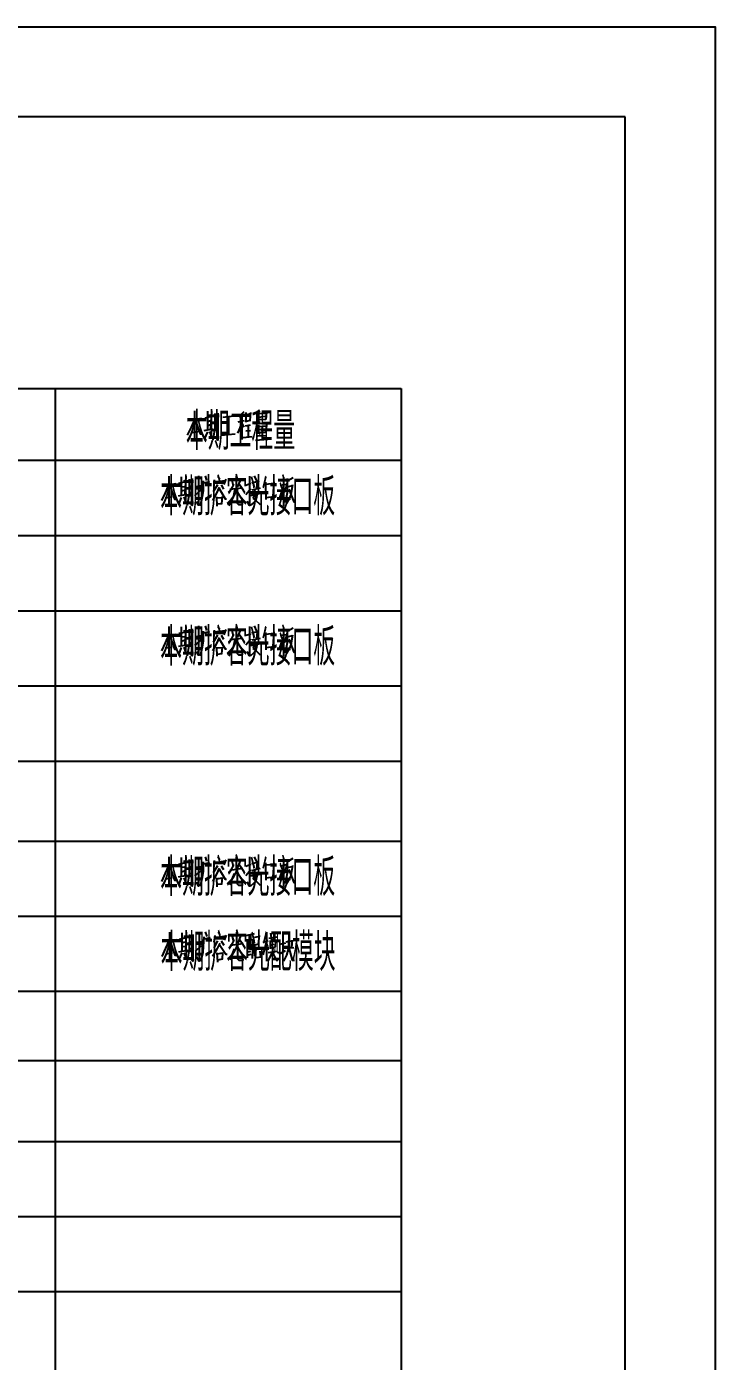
# Model space of a CAD drawing. Header units: metres. Extents: x 17 to 1264, y 17 to 859.
# Drawn here: x 990.9 to 1207.4, y 439 to 858.8 of the extents above; entities that cross this region are included whole.
import ezdxf

# ---------------------------------------------------------------- set-up
doc = ezdxf.new("R2010")
doc.units = ezdxf.units.M
for name, color, linetype in [('LINES', 7, 'Continuous'), ('POLYLINES', 4, 'Continuous'), ('RECTS', 7, 'Continuous'), ('TEXTS', 3, 'Continuous')]:
    doc.layers.add(name, color=color, linetype=linetype)

msp = doc.modelspace()

# ---------------------------------------------------------------- linework, layer by layer
at = {"layer": 'LINES'}
for p, q in [((1179.14, 830.45), (87.76, 830.45)), ((1179.14, 45.22), (1179.14, 830.45)), ((695.37, 745.06), (1108.65, 745.06)), ((999.93, 745.06), (999.93, 284.26)), ((1108.65, 745.06), (1108.65, 284.26)), ((1041.55, 734.98), (1045.87, 735.7)), ((1043.71, 738), (1043.71, 728.78)), ((1047.02, 735.84), (1049.47, 736.42)), ((1047.74, 737.86), (1047.74, 732.1)), ((1047.74, 734.69), (1048.75, 734.98)), ((1049.03, 738), (1048.75, 732.24)), ((1050.04, 737.14), (1050.04, 732.53)), ((1050.04, 736.7), (1051.05, 736.99)), ((1050.04, 734.83), (1050.91, 734.98)), ((1052.63, 735.98), (1056.09, 736.42)), ((1054.36, 736.27), (1054.36, 730.51)), ((1057.39, 734.54), (1059.4, 734.98)), ((1059.26, 737.71), (1057.67, 735.98)), ((1058.54, 736.7), (1058.54, 728.93)), ((1059.83, 737.42), (1059.83, 734.4)), ((1059.83, 736.7), (1061.27, 737.14)), ((1061.27, 734.98), (1059.83, 734.69)), ((1061.27, 737.42), (1061.13, 734.98)), ((1063.87, 737.71), (1063.87, 734.69)), ((1063.87, 737.14), (1066.17, 737.28)), ((1063.87, 735.98), (1065.88, 736.27)), ((1066.17, 735.26), (1063.87, 735.12)), ((1066.31, 737.57), (1066.17, 735.26)), ((1042.7, 731.23), (1044.86, 731.52)), ((1046.73, 731.81), (1049.47, 732.38)), ((1047.74, 731.38), (1046.73, 729.07)), ((1047.74, 733.39), (1048.75, 733.68)), ((1048.46, 731.52), (1048.89, 729.94)), ((1050.04, 732.67), (1049.47, 728.78)), ((1050.04, 732.67), (1050.91, 732.96)), ((1052.06, 730.37), (1056.52, 730.8)), ((1058.54, 733.97), (1059.26, 732.82)), ((1059.69, 733.25), (1061.27, 733.54)), ((1059.83, 731.66), (1061.27, 731.81)), ((1060.55, 733.39), (1060.55, 729.79)), ((1062.57, 733.97), (1067.18, 734.26)), ((1063.87, 733.54), (1063.87, 730.8)), ((1063.87, 733.1), (1066.17, 733.25)), ((1066.17, 731.23), (1063.87, 731.09)), ((1064.15, 732.1), (1065.74, 732.24)), ((1065.02, 733.1), (1065.02, 729.07)), ((1066.31, 733.54), (1066.17, 731.23)), ((1061.85, 729.79), (1058.97, 729.5)), ((1062.86, 728.78), (1066.75, 729.07)), ((1063.58, 730.08), (1066.17, 730.22)), ((695.37, 722.45), (1108.65, 722.45)), ((1033.48, 714.38), (1037.8, 715.1)), ((1035.64, 717.41), (1035.64, 708.05)), ((1038.81, 715.25), (1041.4, 715.82)), ((1039.53, 717.26), (1039.53, 711.5)), ((1039.53, 714.1), (1040.54, 714.24)), ((1040.97, 717.41), (1040.68, 711.65)), ((1041.98, 716.54), (1041.98, 711.94)), ((1041.98, 716.11), (1042.99, 716.4)), ((1041.98, 714.24), (1042.84, 714.38)), ((1043.99, 714.24), (1045.87, 714.53)), ((1048.46, 715.68), (1046.44, 715.25)), ((1047.02, 717.55), (1047.45, 716.11)), ((1050.91, 714.67), (1049.61, 712.51)), ((1049.9, 716.26), (1049.75, 714.24)), ((1049.9, 715.68), (1053.35, 716.11)), ((1051.05, 717.41), (1051.63, 716.54)), ((1052.06, 714.67), (1052.78, 713.38)), ((1053.5, 716.54), (1052.92, 714.82)), ((1058.83, 713.66), (1054.79, 713.23)), ((1055.95, 714.38), (1055.51, 716.11)), ((1056.81, 717.41), (1056.81, 713.52)), ((1057.24, 713.95), (1058.11, 716.11)), ((1061.42, 715.1), (1059.83, 714.53)), ((1061.71, 715.39), (1064.01, 715.97)), ((1064.3, 713.66), (1061.71, 713.09)), ((1062.57, 713.81), (1062.28, 715.1)), ((1062.43, 717.55), (1063.15, 715.97)), ((1063.43, 715.82), (1063.15, 713.52)), ((1066.03, 715.54), (1066.17, 710.06)), ((1066.03, 714.96), (1068.76, 715.25)), ((1066.17, 714.96), (1068.76, 715.25)), ((1068.47, 711.07), (1068.76, 715.68)), ((1071.64, 714.38), (1070.35, 710.35)), ((1072.51, 714.82), (1070.63, 714.53)), ((1071.64, 717.12), (1071.64, 708.05)), ((1072.79, 715.97), (1074.67, 716.98)), ((1073.23, 714.24), (1074.52, 714.53)), ((1034.49, 710.64), (1036.65, 710.93)), ((1038.67, 711.22), (1041.4, 711.79)), ((1039.53, 710.78), (1038.67, 708.48)), ((1039.53, 712.8), (1040.54, 713.09)), ((1040.39, 710.93), (1040.83, 709.34)), ((1041.98, 712.08), (1041.4, 708.19)), ((1041.98, 712.08), (1042.84, 712.37)), ((1043.85, 711.36), (1045.87, 713.23)), ((1050.62, 710.93), (1050.76, 708.05)), ((1050.76, 710.64), (1052.35, 710.78)), ((1052.35, 711.07), (1052.2, 708.77)), ((1058.83, 708.48), (1058.68, 710.5)), ((1059.83, 711.65), (1061.42, 713.52)), ((1061.27, 711.36), (1064.44, 712.08)), ((1062.71, 713.23), (1062.14, 710.5)), ((1062.86, 709.92), (1062.14, 710.5)), ((1062.86, 709.92), (1064.3, 708.48)), ((1063.43, 711.79), (1063, 709.92)), ((1066.17, 710.78), (1068.76, 711.07)), ((1071.64, 713.52), (1072.36, 712.37)), ((1052.35, 708.77), (1050.76, 708.62)), ((695.37, 698.83), (1108.65, 698.83)), ((695.37, 675.07), (1108.65, 675.07)), ((1033.48, 667.15), (1037.8, 667.73)), ((1035.64, 670.18), (1035.64, 660.82)), ((1038.81, 668.02), (1041.4, 668.45)), ((1039.53, 670.03), (1039.53, 664.27)), ((1040.97, 670.18), (1040.68, 664.42)), ((1041.98, 669.31), (1041.98, 664.7)), ((1041.98, 668.88), (1042.99, 669.17)), ((1048.46, 668.45), (1046.44, 668.02)), ((1047.02, 670.32), (1047.45, 668.88)), ((1049.9, 669.02), (1049.75, 667.01)), ((1049.9, 668.45), (1053.35, 668.88)), ((1051.05, 670.18), (1051.63, 669.31)), ((1053.5, 669.17), (1052.92, 667.58)), ((1055.95, 667.15), (1055.51, 668.88)), ((1056.81, 670.18), (1056.81, 666.29)), ((1057.24, 666.72), (1058.11, 668.88)), ((1061.42, 667.73), (1059.83, 667.3)), ((1061.71, 668.16), (1064.01, 668.74)), ((1062.57, 666.58), (1062.28, 667.73)), ((1062.43, 670.32), (1063.15, 668.74)), ((1063.43, 668.45), (1063.15, 666.29)), ((1066.03, 668.3), (1066.17, 662.83)), ((1066.03, 667.73), (1068.76, 668.02)), ((1066.17, 667.73), (1068.76, 668.02)), ((1068.47, 663.84), (1068.76, 668.45)), ((1072.51, 667.58), (1070.63, 667.3)), ((1071.64, 669.89), (1071.64, 660.82)), ((1072.79, 668.74), (1074.67, 669.74)), ((1034.49, 663.41), (1036.65, 663.7)), ((1038.67, 663.98), (1041.4, 664.42)), ((1039.53, 663.55), (1038.67, 661.25)), ((1039.53, 666.86), (1040.54, 667.01)), ((1039.53, 665.57), (1040.54, 665.86)), ((1040.39, 663.7), (1040.83, 662.11)), ((1041.98, 664.85), (1041.4, 660.96)), ((1041.98, 667.01), (1042.84, 667.15)), ((1041.98, 664.85), (1042.84, 665.14)), ((1043.85, 664.13), (1045.87, 666)), ((1043.99, 667.01), (1045.87, 667.3)), ((1050.91, 667.44), (1049.61, 665.14)), ((1050.62, 663.7), (1050.76, 660.82)), ((1050.76, 663.41), (1052.35, 663.55)), ((1052.06, 667.44), (1052.78, 666.14)), ((1052.35, 663.7), (1052.2, 661.54)), ((1058.83, 666.43), (1054.79, 666)), ((1059.83, 664.42), (1061.42, 666.29)), ((1061.27, 664.13), (1064.44, 664.85)), ((1064.3, 666.43), (1061.71, 665.86)), ((1062.71, 666), (1062.14, 663.26)), ((1063.43, 664.56), (1063, 662.69)), ((1066.17, 663.55), (1068.76, 663.84)), ((1071.64, 667.15), (1070.35, 663.12)), ((1071.64, 666.29), (1072.36, 665.14)), ((1073.23, 667.01), (1074.52, 667.3)), ((1052.35, 661.54), (1050.76, 661.39)), ((1058.83, 661.25), (1058.68, 663.26)), ((1062.86, 662.69), (1062.14, 663.26)), ((1062.86, 662.69), (1064.3, 661.25)), ((695.37, 651.46), (1108.65, 651.46)), ((695.37, 627.84), (1108.65, 627.84)), ((695.37, 602.64), (1108.65, 602.64)), ((1035.64, 597.74), (1035.64, 588.38)), ((1039.53, 597.46), (1039.53, 591.84)), ((1040.97, 597.74), (1040.68, 591.84)), ((1041.98, 596.88), (1041.98, 592.13)), ((1041.98, 596.45), (1042.99, 596.59)), ((1047.02, 597.74), (1047.45, 596.3)), ((1049.9, 596.59), (1049.75, 594.43)), ((1049.9, 595.87), (1053.35, 596.45)), ((1051.05, 597.74), (1051.63, 596.88)), ((1053.5, 596.74), (1052.92, 595.15)), ((1055.95, 594.72), (1055.51, 596.3)), ((1056.81, 597.74), (1056.81, 593.71)), ((1057.24, 594.14), (1058.11, 596.45)), ((1061.71, 595.58), (1064.01, 596.16)), ((1062.43, 597.74), (1063.15, 596.16)), ((1071.64, 597.31), (1071.64, 588.38)), ((1072.79, 596.16), (1074.67, 597.31)), ((1033.48, 594.72), (1037.8, 595.3)), ((1038.67, 591.41), (1041.4, 591.98)), ((1038.81, 595.44), (1041.4, 596.02)), ((1039.53, 594.43), (1040.54, 594.58)), ((1039.53, 592.99), (1040.54, 593.28)), ((1041.98, 592.27), (1041.4, 588.53)), ((1041.98, 594.43), (1042.84, 594.72)), ((1041.98, 592.42), (1042.84, 592.56)), ((1043.85, 591.7), (1045.87, 593.42)), ((1043.99, 594.43), (1045.87, 594.72)), ((1048.46, 595.87), (1046.44, 595.44)), ((1050.91, 594.86), (1049.61, 592.7)), ((1052.06, 594.86), (1052.78, 593.71)), ((1058.83, 594), (1054.79, 593.42)), ((1054.79, 588.89), (1056.23, 592.42)), ((1061.42, 595.3), (1059.83, 594.72)), ((1059.83, 591.84), (1061.42, 593.71)), ((1061.27, 591.7), (1064.44, 592.27)), ((1064.3, 594), (1061.71, 593.28)), ((1062.71, 593.57), (1062.14, 590.69)), ((1062.57, 594), (1062.28, 595.3)), ((1063.43, 592.13), (1063, 590.11)), ((1063.43, 596.02), (1063.15, 593.71)), ((1066.03, 595.87), (1066.17, 590.4)), ((1066.03, 595.15), (1068.76, 595.44)), ((1066.17, 595.15), (1068.76, 595.44)), ((1068.47, 591.41), (1068.76, 595.87)), ((1071.64, 594.72), (1070.35, 590.69)), ((1072.51, 595.15), (1070.63, 594.72)), ((1071.64, 593.71), (1072.36, 592.56)), ((1073.23, 594.43), (1074.52, 594.72)), ((1034.49, 590.83), (1036.65, 591.12)), ((1039.53, 591.12), (1038.67, 588.82)), ((1040.39, 591.12), (1040.83, 589.68)), ((1050.62, 591.12), (1050.76, 588.24)), ((1050.76, 590.83), (1052.35, 591.12)), ((1052.35, 589.1), (1050.76, 588.96)), ((1052.35, 591.26), (1052.2, 589.1)), ((1058.83, 588.67), (1058.68, 590.69)), ((1062.86, 590.26), (1062.14, 590.69)), ((1062.86, 590.26), (1064.3, 588.82)), ((1066.17, 591.12), (1068.76, 591.41)), ((695.37, 579.02), (1108.65, 579.02)), ((1033.63, 571.1), (1037.95, 571.68)), ((1035.79, 573.98), (1035.79, 564.77)), ((1038.95, 571.82), (1041.55, 572.4)), ((1039.67, 573.84), (1039.67, 568.22)), ((1039.67, 570.67), (1040.68, 570.96)), ((1041.11, 573.98), (1040.83, 568.22)), ((1042.12, 573.26), (1041.98, 568.51)), ((1042.12, 572.83), (1043.13, 572.98)), ((1042.12, 570.82), (1042.99, 571.1)), ((1044.14, 570.82), (1045.87, 571.1)), ((1048.6, 572.26), (1046.59, 571.82)), ((1047.02, 574.13), (1047.59, 572.69)), ((1050.04, 572.98), (1049.75, 570.82)), ((1050.91, 571.25), (1049.75, 569.09)), ((1050.04, 572.26), (1053.5, 572.83)), ((1051.19, 573.98), (1051.77, 573.26)), ((1052.06, 571.25), (1052.92, 569.95)), ((1053.64, 573.12), (1053.07, 571.54)), ((1056.09, 571.1), (1055.66, 572.69)), ((1056.95, 573.98), (1056.95, 570.1)), ((1057.39, 570.53), (1058.25, 572.83)), ((1059.98, 572.98), (1062.57, 573.55)), ((1060.27, 571.82), (1060.27, 565.92)), ((1060.27, 571.39), (1061.85, 571.68)), ((1061.27, 573.12), (1061.27, 569.09)), ((1061.99, 571.82), (1061.85, 565.78)), ((1062.57, 572.4), (1063.87, 572.69)), ((1064.01, 572.98), (1063.72, 570.24)), ((1066.31, 571.1), (1065.16, 566.93)), ((1065.31, 570.82), (1066.89, 571.39)), ((1066.31, 573.98), (1066.31, 564.91)), ((1067.03, 572.11), (1069.63, 572.54)), ((1067.47, 571.1), (1069.19, 571.39)), ((1067.47, 571.39), (1067.47, 568.8)), ((1067.61, 573.7), (1067.9, 571.39)), ((1068.76, 573.98), (1068.47, 571.39)), ((1069.19, 571.54), (1069.05, 569.38)), ((1071.5, 573.84), (1071.5, 567.79)), ((1072.51, 570.96), (1074.23, 571.25)), ((1074.38, 571.54), (1074.23, 569.23)), ((1034.63, 567.22), (1036.79, 567.5)), ((1039.67, 567.5), (1038.67, 565.2)), ((1038.81, 567.79), (1041.55, 568.37)), ((1039.67, 569.38), (1040.68, 569.66)), ((1040.39, 567.5), (1040.97, 565.92)), ((1041.98, 568.66), (1041.4, 564.91)), ((1041.98, 568.8), (1042.99, 568.94)), ((1043.99, 568.08), (1045.87, 569.81)), ((1050.76, 567.5), (1050.91, 564.62)), ((1050.91, 567.22), (1052.49, 567.5)), ((1052.49, 567.65), (1052.35, 565.49)), ((1058.97, 570.38), (1054.94, 569.81)), ((1054.94, 565.27), (1056.31, 568.73)), ((1058.97, 565.06), (1058.83, 567.07)), ((1060.27, 566.78), (1061.56, 567.07)), ((1060.55, 567.79), (1061.42, 568.08)), ((1061.27, 569.09), (1061.71, 569.09)), ((1064.01, 570.24), (1062.57, 569.95)), ((1066.31, 570.38), (1066.6, 569.52)), ((1066.89, 567.65), (1069.77, 568.08)), ((1067.47, 569.95), (1068.76, 570.24)), ((1067.47, 569.09), (1069.19, 569.38)), ((1068.19, 567.65), (1069.34, 565.2)), ((1070.35, 567.07), (1072.36, 568.22)), ((1072.36, 570.53), (1070.49, 570.1)), ((1072.22, 568.94), (1074.95, 569.23)), ((1052.49, 565.49), (1050.91, 565.2)), ((1069.34, 565.2), (1069.91, 565.2)), ((695.37, 555.41), (1108.65, 555.41)), ((695.37, 533.66), (1108.65, 533.66)), ((695.37, 508.18), (1108.65, 508.18)), ((695.37, 484.56), (1108.65, 484.56)), ((695.37, 460.94), (1108.65, 460.94))]:
    msp.add_line(p, q, dxfattribs=at)
at = {"layer": 'POLYLINES'}
for points in [[(1043.71, 735.26), (1042.7, 732.82), (1041.4, 730.37)], [(1043.85, 735.26), (1045.43, 730.8), (1046.15, 730.8)], [(1051.05, 737.28), (1051.05, 728.78), (1050.47, 729.65)], [(1058.54, 734.54), (1057.96, 732.67), (1057.24, 730.94)], [(1035.5, 714.67), (1034.49, 712.22), (1033.34, 709.78)], [(1035.79, 714.67), (1037.37, 710.21), (1038.09, 710.21)], [(1042.99, 716.69), (1042.99, 708.19), (1042.27, 709.06)], [(1045, 717.55), (1045, 708.34), (1044.28, 709.49)], [(1046.44, 715.97), (1046.44, 712.8), (1046.15, 711.07), (1045.43, 708.05)], [(1051.48, 713.95), (1050.62, 712.08), (1049.32, 709.78)], [(1060.99, 717.41), (1060.99, 708.19), (1060.27, 709.49)], [(1072.79, 716.69), (1072.79, 712.22), (1072.22, 709.06)], [(1074.52, 714.67), (1073.95, 711.65), (1073.51, 710.35), (1072.51, 708.77)], [(1051.48, 713.52), (1053.35, 710.35), (1053.79, 710.35)], [(1054.51, 708.19), (1055.08, 709.06), (1055.95, 710.93), (1056.52, 713.38)], [(1057.1, 713.52), (1057.1, 708.91), (1057.53, 708.48), (1058.83, 708.48)], [(1061.27, 708.19), (1062.43, 709.2), (1063, 709.92)], [(1073.37, 713.38), (1074.95, 709.34), (1075.24, 709.34)], [(1042.99, 669.46), (1042.99, 660.96), (1042.27, 661.82)], [(1045, 670.32), (1045, 661.1), (1044.28, 662.26)], [(1046.44, 668.74), (1046.44, 665.57), (1046.15, 663.7), (1045.43, 660.82)], [(1060.99, 670.18), (1060.99, 660.96), (1060.27, 662.26)], [(1072.79, 669.46), (1072.79, 664.99), (1072.22, 661.82)], [(1035.5, 667.44), (1034.49, 664.99), (1033.34, 662.54)], [(1035.79, 667.44), (1037.37, 662.98), (1038.09, 662.98)], [(1051.48, 666.72), (1050.62, 664.85), (1049.32, 662.54)], [(1051.48, 666.29), (1053.35, 663.12), (1053.79, 663.12)], [(1054.51, 660.96), (1055.08, 661.82), (1055.95, 663.7), (1056.52, 666.14)], [(1057.1, 666.29), (1057.1, 661.68), (1057.53, 661.25), (1058.83, 661.25)], [(1074.52, 667.44), (1073.95, 664.42), (1073.51, 663.12), (1072.51, 661.54)], [(1073.37, 666.14), (1074.95, 662.11), (1075.24, 662.11)], [(1061.27, 660.96), (1062.43, 661.97), (1063, 662.69)], [(1042.99, 596.88), (1042.99, 588.53), (1042.27, 589.25)], [(1045, 597.74), (1045, 588.53), (1044.28, 589.82)], [(1046.44, 596.16), (1046.44, 593.14), (1046.15, 591.26), (1045.43, 588.38)], [(1060.99, 597.74), (1060.99, 588.53), (1060.27, 589.82)], [(1072.79, 596.88), (1072.79, 592.56), (1072.22, 589.25)], [(1035.5, 594.86), (1034.49, 592.56), (1033.34, 589.97)], [(1035.79, 594.86), (1037.37, 590.4), (1038.09, 590.4)], [(1051.48, 594.14), (1050.62, 592.27), (1049.32, 589.97)], [(1051.48, 593.86), (1053.35, 590.69), (1053.79, 590.69)], [(1057.1, 593.86), (1057.1, 589.25), (1057.53, 588.82), (1058.83, 588.82)], [(1074.52, 595.01), (1073.95, 591.84), (1073.51, 590.69), (1072.51, 589.1)], [(1073.37, 593.71), (1074.95, 589.68), (1075.24, 589.68)], [(1061.27, 588.53), (1062.43, 589.54), (1063, 590.11)], [(1035.64, 571.25), (1034.63, 568.94), (1033.48, 566.35)], [(1035.93, 571.25), (1037.51, 566.78), (1038.09, 566.78)], [(1043.13, 573.26), (1043.13, 564.91), (1042.41, 565.63)], [(1045.15, 574.13), (1045.15, 564.91), (1044.28, 566.21)], [(1046.59, 572.54), (1046.44, 569.52), (1046.3, 567.65), (1045.58, 564.77)], [(1060.84, 572.98), (1060.84, 570.53), (1060.55, 568.51)], [(1073.37, 574.13), (1073.23, 569.09), (1072.65, 566.78), (1071.64, 564.91)], [(1051.63, 570.53), (1050.76, 568.66), (1049.32, 566.35)], [(1051.48, 570.24), (1053.5, 567.07), (1053.93, 567.07)], [(1057.24, 570.24), (1057.24, 565.63), (1057.67, 565.2), (1058.97, 565.2)], [(1062.57, 570.38), (1062.57, 566.64), (1063.15, 566.06)], [(1063.15, 566.06), (1064.59, 566.21), (1064.3, 568.08)], [(1068.33, 569.23), (1068.19, 567.94), (1066.75, 564.91)], [(1073.37, 569.09), (1074.38, 565.2), (1075.1, 565.2)]]:
    msp.add_lwpolyline(points, dxfattribs=at)
at = {"layer": 'RECTS'}
msp.add_lwpolyline([(16.84, 858.82), (1207.43, 858.82), (1207.43, 16.85), (16.84, 16.85)], dxfattribs=at)

# ---------------------------------------------------------------- texts
at = {"layer": 'TEXTS', "width": 0.509028}
for s, p in [('本期工程量', (1040.97, 726.83)), ('本期扩容光接口板', (1032.91, 706.24)), ('本期扩容光接口板', (1032.91, 659.01)), ('本期扩容光接口板', (1032.91, 586.57)), ('本期扩容光配模块', (1033.05, 562.96))]:
    msp.add_text(s, height=10.39, dxfattribs=at).set_placement(p)

doc.saveas('drawing.dxf')
